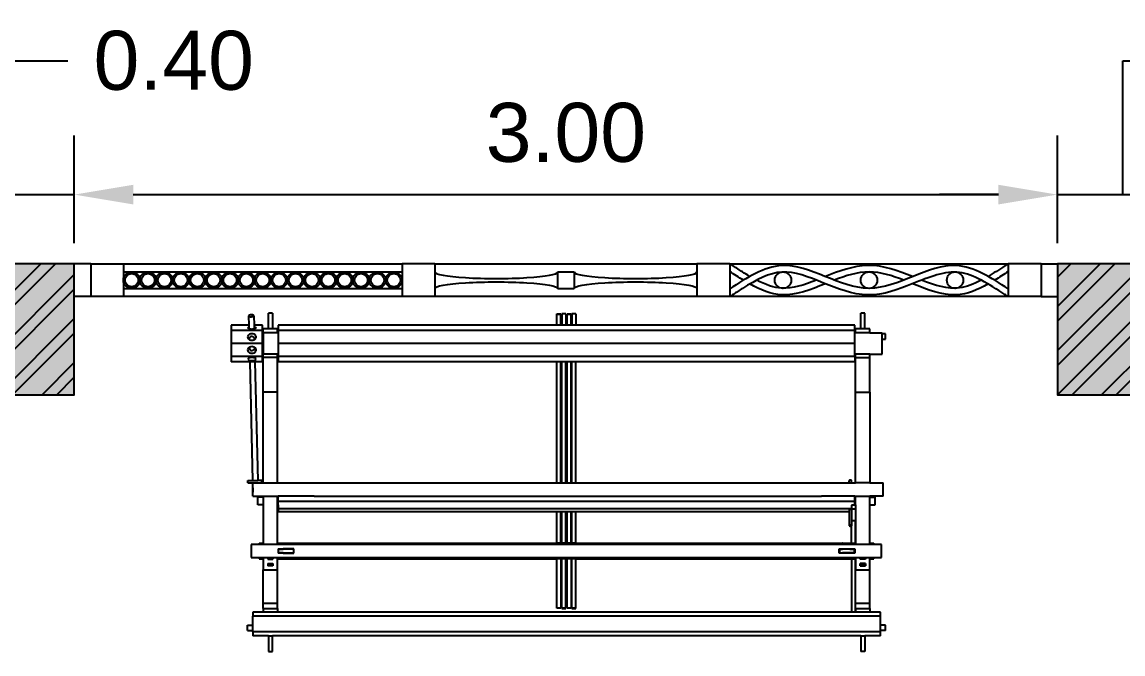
# Model space of a CAD drawing. Header units: millimetres. Extents: x 3409 to 3822, y 896 to 1108.
# Drawn here: x 3689.059 to 3692.419, y 1086.303 to 1088.232 of the extents above; entities that cross this region are included whole.
import ezdxf

# ---------------------------------------------------------------- set-up
doc = ezdxf.new("R2010")
doc.units = ezdxf.units.MM
for name, color, linetype in [('a-epipla', 8, 'Continuous'), ('DS_ST_quote 1_50', 7, 'Continuous'), ('ypostilwmata', 232, 'Continuous')]:
    doc.layers.add(name, color=color, linetype=linetype)
doc.styles.get("Standard").update_dxf_attribs({"font": 'arial.ttf'})
doc.dimstyles.get("Standard").update_dxf_attribs({"dimtxt": 0.18, "dimasz": 0.18, "dimexe": 0.18, "dimexo": 0.0625, "dimgap": 0.09, "dimtad": 0, "dimtih": 1, "dimtoh": 1, "dimdec": 4, "dimzin": 0, "dimdsep": 46, "dimtxsty": 'Standard', "dimcen": 0.09, "dimadec": 0, "dimazin": 0, "dimtfac": 1, "dimtdec": 4, "dimtofl": 0, "dimtmove": 0, "dimatfit": 3, "dimfxl": 1, "dimtolj": 1, "dimtzin": 0, "dimarcsym": 0})

# ---------------------------------------------------------------- blocks, each defined once
blk = doc.blocks.new('floor loom plan')
at = {"layer": 'a-epipla'}
for p, q in [((-28.62, 59.61), (-28.62, 61.95)), ((-28.62, 61.95), (-28.38, 61.95)), ((-28.38, 62.61), (-28.38, 61.95)), ((-27.38, 62.61), (-28.38, 62.61)), ((-27.38, 61.95), (-28.38, 61.95)), ((-27.38, 61.95), (-27.38, 62.61)), ((-24.5, 61.95), (-27.38, 61.95)), ((-24.5, 59.61), (-24.5, 61.95)), ((2.64, 62.11), (0.14, 62.11)), ((0.14, 59.61), (0.14, 62.11)), ((2.64, 62.11), (2.64, 59.61)), ((14.41, 61.83), (11.91, 61.83)), ((11.91, 61.83), (11.91, 60.33)), ((14.41, 60.33), (14.41, 61.83)), ((24.88, 61.61), (24.88, 59.61)), ((25.62, 61.61), (24.88, 61.61)), ((25.62, 61.61), (25.62, -58.45)), ((27.37, 61.61), (25.62, 61.61)), ((28.38, 62.61), (27.37, 62.61)), ((27.37, 62.61), (27.37, 61.61)), ((28.38, 61.61), (27.37, 61.61)), ((28.38, 62.61), (28.38, 61.61)), ((28.62, 61.61), (28.38, 61.61)), ((28.62, 61.61), (28.62, -58.45)), ((29.38, 61.61), (28.62, 61.61)), ((29.38, 61.61), (29.38, 58.61)), ((-29.38, 59.61), (-29.38, 58.61)), ((-28.62, 59.61), (-29.38, 59.61)), ((-28.62, 59.61), (-28.62, 56.86)), ((-24.5, 59.61), (-24.5, 56.86)), ((-23.88, 59.61), (-24.5, 59.61)), ((-17.25, 59.61), (-23.88, 59.61)), ((-23.88, 56.86), (-23.88, 59.61)), ((-17.25, 56.86), (-17.25, 59.61)), ((-17.25, 59.61), (0.14, 59.61)), ((0.14, 59.61), (0.14, 56.86)), ((2.85, 59.61), (2.64, 59.61)), ((2.64, 56.86), (2.64, 59.61)), ((2.85, 59.61), (2.85, 60.61)), ((4.35, 60.61), (2.85, 60.61)), ((4.35, 59.61), (2.85, 59.61)), ((4.35, 59.61), (4.35, 60.61)), ((11.66, 59.61), (4.35, 59.61)), ((11.91, 60.33), (11.66, 60.33)), ((11.66, 59.61), (11.66, 60.33)), ((11.66, 59.61), (11.91, 59.61)), ((11.91, 60.33), (11.91, 59.61)), ((11.91, 59.61), (11.91, 56.86)), ((14.66, 60.33), (14.41, 60.33)), ((14.41, 59.61), (14.41, 60.33)), ((14.41, 59.61), (14.66, 59.61)), ((14.41, 58.73), (14.41, 59.61)), ((14.66, 59.61), (14.66, 60.33)), ((16.75, 59.61), (14.66, 59.61)), ((16.75, 56.86), (16.75, 59.61)), ((23.12, 59.61), (16.75, 59.61)), ((23.12, 56.86), (23.12, 59.61)), ((24.17, 59.61), (23.12, 59.61)), ((24.17, 59.61), (24.88, 59.61)), ((24.17, 56.86), (24.17, 59.61)), ((24.88, 59.61), (24.88, 56.86)), ((-32.38, 58.61), (-32.38, 57.86)), ((-29.38, 58.61), (-32.38, 58.61)), ((-29.38, 57.86), (-32.38, 57.86)), ((-29.38, 58.61), (-29.38, 57.86)), ((-29.38, 57.86), (-29.38, 56.86)), ((14.41, 58.73), (14.47, 58.73)), ((14.41, 57.73), (14.41, 58.73)), ((14.47, 57.73), (14.41, 57.73)), ((14.41, 56.86), (14.41, 57.73)), ((14.47, 58.73), (14.47, 57.73)), ((14.47, 58.73), (14.69, 58.73)), ((14.69, 57.73), (14.47, 57.73)), ((14.69, 58.73), (14.69, 57.73)), ((15.56, 58.73), (15.56, 57.73)), ((15.56, 58.73), (15.78, 58.73)), ((15.78, 57.73), (15.56, 57.73)), ((15.78, 58.73), (16, 58.73)), ((15.78, 58.73), (15.78, 57.73)), ((16, 57.73), (15.78, 57.73)), ((16, 57.73), (16, 58.73)), ((29.38, 57.86), (29.38, 58.61)), ((29.38, 58.61), (32.37, 58.61)), ((29.38, 57.86), (32.37, 57.86)), ((29.38, 57.86), (29.38, -54.7)), ((32.37, 58.61), (32.37, 57.86)), ((-29.38, 56.7), (-30.06, 56.7)), ((-30.06, 56.7), (-30.06, 3.32)), ((-28.62, 56.86), (-29.38, 56.86)), ((-29.38, 56.7), (-29.38, 56.86)), ((-29.04, 56.7), (-29.38, 56.7)), ((-29.04, 56.7), (-29.04, -53.61)), ((-28.62, 56.7), (-29.04, 56.7)), ((-28.62, 56.7), (-28.62, 56.86)), ((-26.56, 56.7), (-28.62, 56.7)), ((-26.56, 56.7), (-26.56, -53.61)), ((-24.5, 56.7), (-26.56, 56.7)), ((-23.88, 56.86), (-24.5, 56.86)), ((-24.5, 56.7), (-24.5, 56.86)), ((-24.09, 56.7), (-24.5, 56.7)), ((-24.09, 56.7), (-23.06, 56.7)), ((-24.09, 56.7), (-24.09, -53.61)), ((-17.25, 56.86), (-23.88, 56.86)), ((-23.06, 56.7), (-23.06, 3.32)), ((0.14, 56.86), (-17.25, 56.86)), ((-0.41, 55.98), (-0.42, 55.93)), ((-0.42, 55.93), (-0.42, 55.87)), ((-0.42, 55.87), (-0.42, 55.81)), ((-0.42, 55.81), (-0.41, 55.75)), ((-0.4, 56.03), (-0.41, 55.98)), ((-0.41, 55.75), (-0.4, 55.7)), ((-0.38, 56.07), (-0.4, 56.03)), ((-0.4, 55.7), (-0.38, 55.67)), ((-0.36, 56.09), (-0.38, 56.07)), ((-0.38, 55.67), (-0.36, 55.64)), ((-0.34, 56.1), (-0.36, 56.09)), ((-0.36, 55.64), (-0.34, 55.64)), ((0.14, 56.1), (-0.34, 56.1)), ((0.14, 55.64), (-0.34, 55.64)), ((0.14, 56.1), (0.14, 56.86)), ((0.14, 55.64), (0.14, 56.1)), ((0.14, 50.36), (0.14, 55.64)), ((2.64, 56.86), (2.85, 56.86)), ((2.64, 56.76), (2.64, 56.86)), ((2.67, 56.76), (2.64, 56.76)), ((2.64, 56.7), (2.64, 56.76)), ((2.67, 56.7), (2.64, 56.7)), ((2.64, 56.7), (2.64, 50.36)), ((2.81, 56.76), (2.67, 56.76)), ((2.67, 56.7), (2.67, 56.76)), ((2.81, 56.7), (2.67, 56.7)), ((2.81, 56.7), (2.81, 56.76)), ((2.85, 56.76), (2.81, 56.76)), ((3.6, 56.7), (2.81, 56.7)), ((2.85, 56.76), (2.85, 56.86)), ((4.35, 56.86), (2.85, 56.86)), ((3.6, 56.76), (2.85, 56.76)), ((3.6, 56.7), (3.6, 56.76)), ((4.35, 56.76), (3.6, 56.76)), ((3.6, -53.61), (3.6, 56.7)), ((4.39, 56.7), (3.6, 56.7)), ((4.35, 56.86), (11.66, 56.86)), ((4.35, 56.76), (4.35, 56.86)), ((4.39, 56.76), (4.35, 56.76)), ((4.39, 56.82), (5.13, 56.82)), ((4.39, 56.82), (4.39, 56.76)), ((4.52, 56.76), (4.39, 56.76)), ((4.39, 56.7), (4.52, 56.7)), ((4.39, 56.7), (4.39, 56.07)), ((4.39, 56.07), (5.01, 56.07)), ((4.52, 56.7), (4.52, 56.76)), ((5.01, -53.61), (5.01, 56.07)), ((5.01, 56.07), (5.13, 56.07)), ((5.13, 56.82), (7.36, 56.82)), ((5.13, 56.82), (5.13, 56.07)), ((5.13, 56.07), (5.28, 56.07)), ((5.24, 55.98), (5.23, 55.93)), ((5.23, 55.93), (5.23, 55.87)), ((5.23, 55.87), (5.23, 55.81)), ((5.23, 55.81), (5.24, 55.75)), ((5.26, 56.03), (5.24, 55.98)), ((5.24, 55.75), (5.26, 55.7)), ((5.27, 56.07), (5.26, 56.03)), ((5.26, 55.7), (5.27, 55.67)), ((5.28, 56.07), (5.27, 56.07)), ((5.27, 55.67), (5.3, 55.64)), ((5.28, 56.07), (7.36, 56.07)), ((5.3, 55.64), (5.32, 55.64)), ((5.32, 55.64), (5.6, 55.64)), ((5.6, 55.64), (8.3, 55.64)), ((5.6, 3.32), (5.6, 55.64)), ((7.36, 56.82), (7.36, 56.07)), ((11.66, 56.82), (7.36, 56.82)), ((7.36, 56.07), (8.26, 56.07)), ((8.22, 55.98), (8.21, 55.93)), ((8.21, 55.93), (8.21, 55.87)), ((8.21, 55.87), (8.21, 55.81)), ((8.21, 55.81), (8.22, 55.75)), ((8.24, 56.03), (8.22, 55.98)), ((8.22, 55.75), (8.24, 55.7)), ((8.26, 56.07), (8.24, 56.03)), ((8.24, 55.7), (8.26, 55.67)), ((8.26, 56.07), (8.26, 56.07)), ((8.26, 56.07), (8.34, 56.07)), ((8.26, 55.67), (8.28, 55.64)), ((8.28, 55.64), (8.3, 55.64)), ((8.3, 55.64), (8.32, 55.64)), ((8.32, 55.64), (8.34, 55.67)), ((8.34, 56.07), (8.34, 56.07)), ((8.36, 56.03), (8.34, 56.07)), ((11.66, 56.07), (8.34, 56.07)), ((8.34, 55.67), (8.36, 55.7)), ((8.38, 55.98), (8.36, 56.03)), ((8.36, 55.7), (8.38, 55.75)), ((8.39, 55.93), (8.38, 55.98)), ((8.38, 55.75), (8.39, 55.81)), ((8.39, 55.87), (8.39, 55.93)), ((8.39, 55.81), (8.39, 55.87)), ((11.66, 56.82), (11.66, 56.86)), ((11.66, 56.86), (11.91, 56.86)), ((11.66, 56.07), (11.66, 56.82)), ((11.66, 54.33), (11.66, 56.07)), ((11.91, 56.86), (11.91, 54.33)), ((12.72, 55.77), (12.72, 56.71)), ((12.72, 56.71), (12.78, 56.71)), ((12.72, 55.77), (12.78, 55.77)), ((12.72, 54.33), (12.72, 55.77)), ((12.78, 56.71), (12.78, 56.65)), ((12.78, 56.71), (13.53, 56.71)), ((13.53, 56.65), (12.78, 56.65)), ((12.78, 55.77), (12.78, 56.65)), ((12.78, 55.77), (12.78, 54.33)), ((13.53, 56.71), (13.53, 56.65)), ((13.53, 56.71), (13.59, 56.71)), ((13.53, 56.65), (13.53, 55.77)), ((13.53, 55.77), (13.59, 55.77)), ((13.53, 55.77), (13.53, 54.33)), ((13.59, 56.71), (13.59, 55.77)), ((13.59, 55.77), (13.59, 54.33)), ((14.41, 56.86), (14.66, 56.86)), ((14.41, 54.33), (14.41, 56.86)), ((14.66, 56.86), (16.75, 56.86)), ((14.66, 56.82), (14.66, 56.86)), ((24.88, 56.82), (14.66, 56.82)), ((14.66, 56.07), (14.66, 56.82)), ((14.66, 56.07), (24.88, 56.07)), ((14.66, 54.33), (14.66, 56.07)), ((23.12, 56.86), (16.75, 56.86)), ((24.17, 56.86), (23.12, 56.86)), ((24.17, 56.86), (24.88, 56.86)), ((24.88, 56.86), (24.88, 56.82)), ((24.88, 56.82), (24.88, 56.07)), ((24.88, 56.07), (24.88, -53.7)), ((11.91, 54.33), (11.66, 54.33)), ((11.66, 54.33), (11.66, 54.27)), ((11.66, 54.27), (11.67, 54.29)), ((11.66, 3.32), (11.66, 54.27)), ((11.67, 54.29), (11.72, 54.3)), ((11.72, 54.3), (11.8, 54.32)), ((11.8, 54.32), (11.9, 54.32)), ((11.9, 54.32), (11.91, 54.32)), ((11.91, 54.33), (11.91, 54.32)), ((11.91, 54.32), (11.91, -51.22)), ((12.78, 54.33), (12.72, 54.33)), ((12.72, 53.71), (12.72, 54.33)), ((13.59, 53.71), (12.72, 53.71)), ((12.78, 53.77), (12.78, 54.33)), ((12.78, 53.77), (13.53, 53.77)), ((13.59, 54.33), (13.53, 54.33)), ((13.53, 53.77), (13.53, 54.33)), ((13.59, 54.33), (13.59, 53.71)), ((14.66, 54.33), (14.41, 54.33)), ((14.41, 54.32), (14.41, 54.33)), ((14.41, 54.32), (14.51, 54.32)), ((14.41, 54.32), (14.41, 54.32)), ((14.41, -51.22), (14.41, 54.32)), ((14.51, 54.32), (14.59, 54.3)), ((14.59, 54.3), (14.64, 54.29)), ((14.64, 54.29), (14.66, 54.27)), ((14.66, 54.27), (14.66, 54.33)), ((14.66, 3.32), (14.66, 54.27)), ((0.14, 50.36), (0.14, 50.36)), ((0.14, 3.32), (0.14, 50.36)), ((0.14, -46.7), (0.14, 50.36)), ((2.64, 50.36), (2.64, 50.36)), ((2.64, -46.7), (2.64, 50.36)), ((2.64, -46.7), (2.64, 50.36)), ((-32.21, 1.7), (-32.21, 2.45)), ((-32.21, 2.45), (-32.12, 2.45)), ((-32.2, 3.32), (-32.2, 2.57)), ((-32.2, 3.32), (-30.06, 3.32)), ((-32.2, 2.57), (-30.06, 2.57)), ((-30.06, 2.45), (-32.12, 2.45)), ((-32.12, 2.45), (-32.12, 1.7)), ((-30.06, 3.32), (-30.06, 2.57)), ((-30.06, 2.57), (-30.06, 2.45)), ((-30.06, 2.45), (-30.06, 1.7)), ((0.14, 3.32), (-23.06, 3.32)), ((-23.06, 3.32), (-23.06, 2.57)), ((0.14, 2.57), (-23.06, 2.57)), ((-23.06, 2.57), (-23.06, 2.45)), ((0.14, 2.45), (-23.06, 2.45)), ((-23.06, 2.45), (-23.06, 1.7)), ((0.14, 2.57), (0.14, 3.32)), ((0.14, 2.45), (0.14, 2.57)), ((0.14, 1.7), (0.14, 2.45)), ((11.66, 3.32), (5.6, 3.32)), ((5.6, 2.57), (5.6, 3.32)), ((11.66, 2.57), (5.6, 2.57)), ((5.6, 2.45), (5.6, 2.57)), ((11.66, 2.45), (5.6, 2.45)), ((5.6, 1.7), (5.6, 2.45)), ((11.66, 3.32), (11.66, 2.57)), ((11.66, 2.57), (11.66, 2.45)), ((11.66, 2.45), (11.66, 1.7)), ((24.11, 3.32), (14.66, 3.32)), ((14.66, 3.32), (14.66, 2.57)), ((24.11, 2.57), (14.66, 2.57)), ((14.66, 2.57), (14.66, 2.45)), ((14.66, 2.45), (14.66, 1.7)), ((14.66, 2.45), (24.1, 2.45)), ((24.1, 2.45), (24.1, 1.7)), ((24.11, 3.32), (24.11, 2.57)), ((24.15, 3.32), (24.11, 3.32)), ((24.11, 2.57), (24.15, 2.57)), ((24.15, 2.57), (24.15, 3.32)), ((-32.12, 1.7), (-32.21, 1.7)), ((-32.21, -0.3), (-32.21, 0.45)), ((-32.21, 0.45), (-32.12, 0.45)), ((-32.2, 1.45), (-32.2, 0.7)), ((-32.2, 1.45), (-30.06, 1.45)), ((-32.2, 0.7), (-30.06, 0.7)), ((-30.06, 1.7), (-32.12, 1.7)), ((-30.06, 0.45), (-32.12, 0.45)), ((-32.12, 0.45), (-32.12, -0.3)), ((-30.06, 1.7), (-30.06, 1.45)), ((-30.06, 1.45), (-30.06, 0.7)), ((-30.06, 0.7), (-30.06, 0.45)), ((-30.06, 0.45), (-30.06, -0.3)), ((0.14, 1.7), (-23.06, 1.7)), ((-23.06, 1.7), (-23.06, 1.45)), ((0.14, 1.45), (-23.06, 1.45)), ((-23.06, 1.45), (-23.06, 0.7)), ((0.14, 0.7), (-23.06, 0.7)), ((-23.06, 0.7), (-23.06, 0.45)), ((0.14, 0.45), (-23.06, 0.45)), ((-23.06, 0.45), (-23.06, -0.3)), ((0.14, 1.45), (0.14, 1.7)), ((0.14, 0.7), (0.14, 1.45)), ((0.14, 0.45), (0.14, 0.7)), ((0.14, -0.3), (0.14, 0.45)), ((11.66, 1.7), (5.6, 1.7)), ((5.6, 1.45), (5.6, 1.7)), ((11.66, 1.45), (5.6, 1.45)), ((5.6, 0.7), (5.6, 1.45)), ((11.66, 0.7), (5.6, 0.7)), ((5.6, 0.45), (5.6, 0.7)), ((11.66, 0.45), (5.6, 0.45)), ((5.6, -0.3), (5.6, 0.45)), ((11.66, 1.45), (11.66, 1.7)), ((11.66, 1.45), (11.66, 0.7)), ((11.66, 0.7), (11.66, 0.45)), ((11.66, 0.45), (11.66, -0.3)), ((24.1, 1.7), (14.66, 1.7)), ((14.66, 1.45), (14.66, 1.7)), ((24.11, 1.45), (14.66, 1.45)), ((14.66, 1.45), (14.66, 0.7)), ((24.11, 0.7), (14.66, 0.7)), ((14.66, 0.7), (14.66, 0.45)), ((14.66, 0.45), (14.66, -0.3)), ((14.66, 0.45), (24.1, 0.45)), ((24.1, 0.45), (24.1, -0.3)), ((24.11, 1.45), (24.11, 0.7)), ((24.15, 1.45), (24.11, 1.45)), ((24.11, 0.7), (24.15, 0.7)), ((24.15, 0.7), (24.15, 1.45)), ((-32.12, -0.3), (-32.21, -0.3)), ((-30.06, -0.3), (-32.12, -0.3)), ((-30.06, -0.3), (-30.06, -53.61)), ((0.14, -0.3), (-23.06, -0.3)), ((-23.06, -0.3), (-23.06, -53.61)), ((0.14, -46.7), (0.14, -0.3)), ((11.66, -0.3), (5.6, -0.3)), ((5.6, -53.61), (5.6, -0.3)), ((11.66, -51.17), (11.66, -0.3)), ((24.1, -0.3), (14.66, -0.3)), ((14.66, -51.17), (14.66, -0.3)), ((0.14, -46.7), (0.14, -46.7)), ((0.14, -53.7), (0.14, -46.7)), ((2.64, -46.7), (2.64, -46.7)), ((2.64, -46.7), (2.64, -53.61)), ((11.66, -51.23), (11.66, -51.17)), ((11.66, -51.17), (11.67, -51.18)), ((11.66, -53.7), (11.66, -51.23)), ((11.91, -51.23), (11.66, -51.23)), ((11.67, -51.18), (11.72, -51.2)), ((11.72, -51.2), (11.8, -51.21)), ((11.8, -51.21), (11.9, -51.22)), ((11.9, -51.22), (11.91, -51.22)), ((11.91, -51.22), (11.91, -51.23)), ((11.91, -51.23), (11.91, -53.7)), ((13.59, -50.6), (12.72, -50.6)), ((12.72, -50.6), (12.72, -51.23)), ((12.78, -51.23), (12.72, -51.23)), ((12.72, -51.23), (12.72, -52.66)), ((12.78, -50.66), (13.53, -50.66)), ((12.78, -50.66), (12.78, -51.23)), ((12.78, -51.23), (12.78, -52.66)), ((13.53, -51.23), (13.53, -50.66)), ((13.59, -51.23), (13.53, -51.23)), ((13.53, -52.66), (13.53, -51.23)), ((13.59, -51.23), (13.59, -50.6)), ((13.59, -52.66), (13.59, -51.23)), ((14.41, -51.22), (14.51, -51.21)), ((14.41, -51.22), (14.41, -51.22)), ((14.41, -51.23), (14.41, -51.22)), ((14.66, -51.23), (14.41, -51.23)), ((14.41, -53.7), (14.41, -51.23)), ((14.51, -51.21), (14.59, -51.2)), ((14.59, -51.2), (14.64, -51.18)), ((14.64, -51.18), (14.66, -51.17)), ((14.66, -51.17), (14.66, -51.23)), ((14.66, -53.7), (14.66, -51.23)), ((-32.38, -54.7), (-32.38, -55.45)), ((-32.38, -54.7), (-29.38, -54.7)), ((-30.06, -53.61), (-29.38, -53.61)), ((-29.38, -53.7), (-29.38, -53.61)), ((-29.38, -53.61), (-29.04, -53.61)), ((-29.38, -53.7), (-29.38, -54.7)), ((-28.62, -53.7), (-29.38, -53.7)), ((-29.38, -54.7), (-29.38, -55.45)), ((-29.04, -53.61), (-28.62, -53.61)), ((-28.62, -53.61), (-26.56, -53.61)), ((-28.62, -53.7), (-28.62, -53.61)), ((-28.62, -53.7), (-28.62, -56.45)), ((-26.56, -53.61), (-24.5, -53.61)), ((-24.5, -53.7), (-24.5, -53.61)), ((-24.5, -53.61), (-24.09, -53.61)), ((-24.5, -53.7), (-24.5, -56.45)), ((-23.88, -53.7), (-24.5, -53.7)), ((-24.09, -53.61), (-23.06, -53.61)), ((-23.88, -53.7), (-23.88, -56.45)), ((-17.25, -53.7), (-23.88, -53.7)), ((-17.25, -53.7), (-17.25, -56.45)), ((0.14, -53.7), (-17.25, -53.7)), ((0.14, -56.45), (0.14, -53.7)), ((2.64, -53.61), (2.85, -53.61)), ((2.64, -53.7), (2.64, -53.61)), ((2.64, -56.45), (2.64, -53.7)), ((2.85, -53.7), (2.64, -53.7)), ((2.85, -53.61), (2.85, -53.7)), ((3.6, -53.61), (2.85, -53.61)), ((4.35, -53.7), (2.85, -53.7)), ((4.35, -53.61), (3.6, -53.61)), ((4.35, -53.61), (4.35, -53.7)), ((4.35, -53.61), (5.01, -53.61)), ((11.66, -53.7), (4.35, -53.7)), ((5.01, -53.61), (5.6, -53.61)), ((11.91, -53.7), (11.66, -53.7)), ((11.91, -53.7), (11.91, -56.45)), ((12.72, -53.6), (12.72, -52.66)), ((12.72, -52.66), (12.78, -52.66)), ((12.72, -53.6), (12.78, -53.6)), ((12.78, -53.54), (12.78, -52.66)), ((12.78, -53.6), (12.78, -53.54)), ((13.53, -53.54), (12.78, -53.54)), ((12.78, -53.6), (13.53, -53.6)), ((13.53, -52.66), (13.59, -52.66)), ((13.53, -52.66), (13.53, -53.54)), ((13.53, -53.6), (13.53, -53.54)), ((13.53, -53.6), (13.59, -53.6)), ((13.59, -52.66), (13.59, -53.6)), ((14.66, -53.7), (14.41, -53.7)), ((14.41, -54.58), (14.41, -53.7)), ((14.41, -54.58), (14.47, -54.58)), ((14.41, -55.58), (14.41, -54.58)), ((14.47, -55.58), (14.47, -54.58)), ((14.47, -54.58), (14.69, -54.58)), ((16.75, -53.7), (14.66, -53.7)), ((14.69, -55.58), (14.69, -54.58)), ((15.56, -55.58), (15.56, -54.58)), ((15.56, -54.58), (15.78, -54.58)), ((15.78, -55.58), (15.78, -54.58)), ((15.78, -54.58), (16, -54.58)), ((16, -54.58), (16, -55.58)), ((16.75, -56.45), (16.75, -53.7)), ((23.12, -53.7), (16.75, -53.7)), ((23.12, -56.45), (23.12, -53.7)), ((24.17, -53.7), (23.12, -53.7)), ((24.17, -53.7), (24.88, -53.7)), ((24.17, -56.45), (24.17, -53.7)), ((24.88, -53.7), (24.88, -56.45)), ((29.38, -55.45), (29.38, -54.7)), ((32.37, -54.7), (29.38, -54.7)), ((32.37, -55.45), (32.37, -54.7)), ((-29.38, -55.45), (-32.38, -55.45)), ((-29.04, -56.61), (-30.06, -56.61)), ((-30.06, -56.61), (-30.06, -58.2)), ((-29.38, -55.45), (-29.38, -56.45)), ((-28.62, -56.45), (-29.38, -56.45)), ((-29.04, -56.61), (-29.04, -62.61)), ((-28.38, -56.61), (-29.04, -56.61)), ((-28.62, -56.48), (-28.62, -56.45)), ((-28.62, -56.48), (-28.38, -56.48)), ((-28.38, -56.48), (-28.38, -56.61)), ((-28.38, -56.48), (-27.38, -56.48)), ((-27.38, -56.61), (-28.38, -56.61)), ((-27.38, -56.48), (-27.38, -56.61)), ((-27.38, -56.48), (-24.5, -56.48)), ((-26.56, -56.61), (-27.38, -56.61)), ((-26.56, -56.61), (-26.56, -62.61)), ((-24.09, -56.61), (-26.56, -56.61)), ((-24.5, -56.48), (-24.5, -56.45)), ((-23.88, -56.45), (-24.5, -56.45)), ((-23.06, -56.61), (-24.09, -56.61)), ((-24.09, -56.61), (-24.09, -62.61)), ((-17.25, -56.45), (-23.88, -56.45)), ((-23.06, -56.61), (-23.06, -58.04)), ((0.14, -56.45), (-17.25, -56.45)), ((0.14, -56.7), (-0.36, -56.7)), ((-0.36, -56.7), (-0.36, -57.5)), ((0.14, -56.7), (0.14, -56.45)), ((0.14, -58.45), (0.14, -56.7)), ((2.64, -56.45), (2.85, -56.45)), ((2.64, -58.45), (2.64, -56.45)), ((2.85, -56.45), (2.85, -57.45)), ((2.85, -56.45), (4.35, -56.45)), ((4.35, -56.45), (11.66, -56.45)), ((4.35, -56.45), (4.35, -57.45)), ((11.66, -57.23), (11.66, -56.45)), ((11.66, -56.45), (11.91, -56.45)), ((11.91, -56.45), (11.91, -57.23)), ((14.47, -55.58), (14.41, -55.58)), ((14.41, -56.45), (14.41, -55.58)), ((14.41, -56.45), (14.66, -56.45)), ((14.41, -57.23), (14.41, -56.45)), ((14.47, -55.58), (14.69, -55.58)), ((14.66, -57.23), (14.66, -56.45)), ((14.66, -56.45), (16.75, -56.45)), ((15.56, -55.58), (15.78, -55.58)), ((15.78, -55.58), (16, -55.58)), ((23.12, -56.45), (16.75, -56.45)), ((24.17, -56.45), (23.12, -56.45)), ((24.17, -56.45), (24.88, -56.45)), ((24.88, -56.45), (24.88, -58.45)), ((29.38, -55.45), (29.38, -58.45)), ((29.38, -55.45), (32.37, -55.45)), ((-32.01, -58.49), (-32.02, -58.61)), ((-32.02, -58.61), (-32.02, -58.74)), ((-32.02, -58.74), (-32.02, -58.87)), ((-32.02, -58.87), (-32, -58.99)), ((-31.98, -58.39), (-32.01, -58.49)), ((-31.95, -58.31), (-31.98, -58.39)), ((-31.91, -58.26), (-31.95, -58.31)), ((-31.86, -58.24), (-31.91, -58.26)), ((-31.86, -58.24), (-30.06, -58.2)), ((-31.82, -58.26), (-31.86, -58.24)), ((-31.78, -58.31), (-31.82, -58.26)), ((-31.74, -58.39), (-31.78, -58.31)), ((-31.71, -58.49), (-31.74, -58.39)), ((-31.69, -58.61), (-31.71, -58.49)), ((-31.7, -58.99), (-31.68, -58.87)), ((-31.68, -58.74), (-31.69, -58.61)), ((-31.68, -58.87), (-31.68, -58.74)), ((-30.06, -58.2), (-29.79, -58.2)), ((-29.79, -58.2), (-29.75, -58.08)), ((-29.79, -58.2), (-29.32, -58.18)), ((-29.75, -58.08), (-29.69, -57.96)), ((-29.69, -57.96), (-29.62, -57.88)), ((-29.62, -57.88), (-29.55, -57.86)), ((-29.55, -57.86), (-29.48, -57.88)), ((-29.48, -57.88), (-29.41, -57.96)), ((-29.41, -57.96), (-29.35, -58.08)), ((-29.35, -58.08), (-29.32, -58.18)), ((-29.32, -58.18), (-29.3, -58.23)), ((-29.3, -58.23), (-29.27, -58.41)), ((-29.27, -58.8), (-29.3, -58.98)), ((-29.27, -58.41), (-29.26, -58.61)), ((-29.26, -58.61), (-29.27, -58.8)), ((-28.49, -58.61), (-28.47, -58.41)), ((-28.47, -58.8), (-28.49, -58.61)), ((-28.47, -58.41), (-28.4, -58.23)), ((-28.4, -58.98), (-28.47, -58.8)), ((-28.4, -58.23), (-28.29, -58.08)), ((-28.29, -58.08), (-28.15, -57.96)), ((-28.15, -57.96), (-27.98, -57.88)), ((-27.98, -57.88), (-27.8, -57.86)), ((-27.95, -58.61), (-27.9, -58.41)), ((-27.95, -58.61), (-27.9, -58.8)), ((-27.76, -58.23), (-27.9, -58.41)), ((-27.9, -58.8), (-27.76, -58.98)), ((-27.8, -57.86), (-27.62, -57.88)), ((-27.64, -58.15), (-27.76, -58.23)), ((-27.54, -58.08), (-27.64, -58.15)), ((-27.64, -58.15), (-27.38, -58.14)), ((-27.62, -57.88), (-27.45, -57.96)), ((-27.39, -58.01), (-27.54, -58.08)), ((-27.45, -57.96), (-27.39, -58.01)), ((-27.39, -58.01), (-27.38, -58.02)), ((-27.38, -58.02), (-27.38, -58.14)), ((-27.38, -58.02), (-27.31, -58.08)), ((-27.38, -58.14), (-27.27, -58.14)), ((-27.31, -58.08), (-27.27, -58.14)), ((-27.27, -58.14), (-27.2, -58.23)), ((-27.2, -58.23), (-27.13, -58.41)), ((-27.13, -58.8), (-27.2, -58.98)), ((-27.13, -58.41), (-27.11, -58.61)), ((-27.11, -58.61), (-27.13, -58.8)), ((-26.02, -58.61), (-25.99, -58.41)), ((-25.99, -58.8), (-26.02, -58.61)), ((-25.99, -58.41), (-25.93, -58.23)), ((-25.93, -58.98), (-25.99, -58.8)), ((-25.93, -58.23), (-25.83, -58.1)), ((-25.83, -58.1), (-25.82, -58.08)), ((-25.83, -58.1), (-25.56, -58.1)), ((-25.82, -58.08), (-25.74, -58.01)), ((-25.74, -58.01), (-25.67, -57.96)), ((-25.58, -58.08), (-25.74, -58.01)), ((-25.67, -57.96), (-25.5, -57.88)), ((-25.56, -58.1), (-25.58, -58.08)), ((-25.36, -58.23), (-25.56, -58.1)), ((-25.5, -57.88), (-25.33, -57.86)), ((-25.22, -58.41), (-25.36, -58.23)), ((-25.36, -58.98), (-25.22, -58.8)), ((-25.33, -57.86), (-25.15, -57.88)), ((-25.22, -58.41), (-25.18, -58.61)), ((-25.22, -58.8), (-25.18, -58.61)), ((-25.15, -57.88), (-24.98, -57.96)), ((-24.98, -57.96), (-24.84, -58.08)), ((-24.84, -58.08), (-24.72, -58.23)), ((-24.72, -58.23), (-24.66, -58.41)), ((-24.66, -58.8), (-24.72, -58.98)), ((-24.66, -58.41), (-24.63, -58.61)), ((-24.63, -58.61), (-24.66, -58.8)), ((-23.85, -58.41), (-23.86, -58.61)), ((-23.86, -58.61), (-23.85, -58.8)), ((-23.82, -58.23), (-23.85, -58.41)), ((-23.85, -58.8), (-23.82, -58.98)), ((-23.78, -58.08), (-23.82, -58.23)), ((-23.72, -57.96), (-23.78, -58.08)), ((-23.65, -57.88), (-23.72, -57.96)), ((-23.58, -57.86), (-23.65, -57.88)), ((-23.5, -57.88), (-23.58, -57.86)), ((-23.43, -57.96), (-23.5, -57.88)), ((-23.37, -58.08), (-23.43, -57.96)), ((-23.33, -58.23), (-23.37, -58.08)), ((-23.3, -58.41), (-23.33, -58.23)), ((-23.33, -58.98), (-23.3, -58.8)), ((-23.29, -58.61), (-23.3, -58.41)), ((-23.3, -58.8), (-23.29, -58.61)), ((-23.06, -58.04), (-0.36, -57.5)), ((-23.06, -58.04), (-23.06, -59.04)), ((-23.06, -59.04), (-0.36, -58.5)), ((-0.36, -58.5), (-0.36, -57.5)), ((-0.36, -59.38), (-0.36, -58.5)), ((0.14, -58.49), (1.88, -58.45)), ((1.88, -58.45), (0.14, -58.45)), ((0.14, -58.49), (0.14, -58.45)), ((0.14, -59.38), (0.14, -58.49)), ((2.64, -58.45), (1.88, -58.45)), ((4.35, -57.45), (2.85, -57.45)), ((11.66, -57.23), (11.91, -57.23)), ((11.91, -57.23), (11.91, -58.73)), ((11.91, -58.73), (14.41, -58.73)), ((14.41, -57.23), (14.66, -57.23)), ((14.41, -58.73), (14.41, -57.23)), ((24.88, -58.45), (25.62, -58.45)), ((27.37, -58.45), (25.62, -58.45)), ((27.37, -59.45), (27.37, -58.45)), ((28.38, -58.45), (27.37, -58.45)), ((28.38, -59.45), (28.38, -58.45)), ((28.62, -58.45), (28.38, -58.45)), ((28.62, -58.45), (29.38, -58.45)), ((-32, -58.99), (-31.97, -59.1)), ((-31.97, -59.1), (-31.93, -59.18)), ((-31.93, -59.18), (-31.89, -59.23)), ((-31.89, -59.23), (-31.84, -59.24)), ((-31.84, -59.24), (-30.06, -59.2)), ((-31.84, -59.24), (-31.8, -59.23)), ((-31.8, -59.23), (-31.76, -59.18)), ((-31.76, -59.18), (-31.72, -59.1)), ((-31.72, -59.1), (-31.7, -58.99)), ((-30.06, -59.2), (-29.73, -59.19)), ((-30.06, -59.2), (-30.06, -62.61)), ((-29.69, -59.26), (-29.73, -59.19)), ((-29.73, -59.19), (-29.37, -59.19)), ((-29.62, -59.33), (-29.69, -59.26)), ((-29.55, -59.36), (-29.62, -59.33)), ((-29.48, -59.33), (-29.55, -59.36)), ((-29.41, -59.26), (-29.48, -59.33)), ((-29.37, -59.19), (-29.41, -59.26)), ((-29.35, -59.14), (-29.37, -59.19)), ((-29.3, -58.98), (-29.35, -59.14)), ((-28.29, -59.14), (-28.4, -58.98)), ((-28.15, -59.26), (-28.29, -59.14)), ((-27.98, -59.33), (-28.15, -59.26)), ((-27.8, -59.36), (-27.98, -59.33)), ((-27.62, -59.33), (-27.8, -59.36)), ((-27.76, -58.98), (-27.54, -59.14)), ((-27.45, -59.26), (-27.62, -59.33)), ((-27.53, -59.14), (-27.54, -59.14)), ((-27.39, -59.2), (-27.53, -59.14)), ((-27.53, -59.14), (-27.38, -59.14)), ((-27.39, -59.2), (-27.45, -59.26)), ((-27.38, -59.19), (-27.39, -59.2)), ((-27.38, -59.14), (-27.38, -59.19)), ((-27.31, -59.14), (-27.38, -59.19)), ((-27.38, -59.14), (-27.31, -59.14)), ((-27.2, -58.98), (-27.31, -59.14)), ((-27.31, -59.14), (-27.31, -59.14)), ((-25.84, -59.1), (-25.93, -58.98)), ((-25.82, -59.14), (-25.84, -59.1)), ((-25.84, -59.1), (-25.52, -59.1)), ((-25.74, -59.2), (-25.82, -59.14)), ((-25.74, -59.2), (-25.58, -59.14)), ((-25.67, -59.26), (-25.74, -59.2)), ((-25.5, -59.33), (-25.67, -59.26)), ((-25.52, -59.1), (-25.58, -59.14)), ((-25.52, -59.1), (-25.36, -58.98)), ((-25.33, -59.36), (-25.5, -59.33)), ((-25.15, -59.33), (-25.33, -59.36)), ((-24.98, -59.26), (-25.15, -59.33)), ((-24.84, -59.14), (-24.98, -59.26)), ((-24.72, -58.98), (-24.84, -59.14)), ((-23.82, -58.98), (-23.78, -59.14)), ((-23.78, -59.14), (-23.72, -59.26)), ((-23.72, -59.26), (-23.65, -59.33)), ((-23.65, -59.33), (-23.58, -59.36)), ((-23.58, -59.36), (-23.5, -59.33)), ((-23.5, -59.33), (-23.43, -59.26)), ((-23.43, -59.26), (-23.37, -59.14)), ((-23.37, -59.14), (-23.33, -58.98)), ((-23.06, -59.04), (-23.06, -62.61)), ((0.14, -59.38), (-0.36, -59.38)), ((28.38, -59.45), (27.37, -59.45)), ((-30.06, -62.61), (-29.04, -62.61)), ((-29.04, -62.61), (-26.56, -62.61)), ((-26.56, -62.61), (-24.09, -62.61)), ((-24.09, -62.61), (-23.06, -62.61))]:
    blk.add_line(p, q, dxfattribs=at)
at = {"layer": 'a-epipla', "color": 250, "true_color": 0x3f3f3f}
for p, q in [((-29.38, 56.86), (-29.38, 56.7)), ((-29.38, -53.61), (-29.38, -53.7))]:
    blk.add_line(p, q, dxfattribs=at)
blk = doc.blocks.new('*D174')
at = {"layer": 'Defpoints', "color": 0, "transparency": 16777216}
for p in [(3689.2188, 1087.7053), (3688.8188, 1087.4941), (3689.2188, 1087.4941)]:
    blk.add_point(p, dxfattribs=at)
at = {"layer": 'DS_ST_quote 1_50', "color": 0, "lineweight": -2, "transparency": 16777216}
for p, q in [((3689.0188, 1087.7053), (3689.0188, 1088.1141)), ((3689.0188, 1088.1141), (3689.1988, 1088.1141)), ((3688.8188, 1087.5566), (3688.8188, 1087.8853)), ((3689.2188, 1087.5566), (3689.2188, 1087.8853)), ((3688.6388, 1087.7053), (3688.4588, 1087.7053)), ((3688.8188, 1087.7053), (3689.2188, 1087.7053)), ((3689.3988, 1087.7053), (3689.5788, 1087.7053))]:
    blk.add_line(p, q, dxfattribs=at)
at = {"layer": 'DS_ST_quote 1_50', "color": 0, "transparency": 16777216}
for points in [[(3688.6388, 1087.7353), (3688.6388, 1087.6753), (3688.8188, 1087.7053)], [(3689.3988, 1087.7353), (3689.3988, 1087.6753), (3689.2188, 1087.7053)]]:
    blk.add_solid(points, dxfattribs=at)
at = {"layer": 'DS_ST_quote 1_50', "color": 0, "transparency": 16777216, "insert": (3689.5222, 1088.1141), "char_height": 0.18, "attachment_point": 5}
blk.add_mtext('\\A1;0.40', dxfattribs=at)
blk = doc.blocks.new('*D175')
at = {"layer": 'Defpoints', "color": 0, "transparency": 16777216}
for p in [(3692.2188, 1087.7053), (3689.2188, 1087.4941), (3692.2188, 1087.4941)]:
    blk.add_point(p, dxfattribs=at)
at = {"layer": 'DS_ST_quote 1_50', "color": 0, "lineweight": -2, "transparency": 16777216}
for p, q in [((3689.2188, 1087.5566), (3689.2188, 1087.8853)), ((3692.2188, 1087.5566), (3692.2188, 1087.8853)), ((3689.3988, 1087.7053), (3692.0388, 1087.7053))]:
    blk.add_line(p, q, dxfattribs=at)
at = {"layer": 'DS_ST_quote 1_50', "color": 0, "transparency": 16777216}
for points in [[(3689.3988, 1087.7353), (3689.3988, 1087.6753), (3689.2188, 1087.7053)], [(3692.0388, 1087.7353), (3692.0388, 1087.6753), (3692.2188, 1087.7053)]]:
    blk.add_solid(points, dxfattribs=at)
at = {"layer": 'DS_ST_quote 1_50', "color": 0, "transparency": 16777216, "insert": (3690.7188, 1087.8941), "char_height": 0.18, "attachment_point": 5}
blk.add_mtext('\\A1;3.00', dxfattribs=at)
blk = doc.blocks.new('*D176')
at = {"layer": 'Defpoints', "color": 0, "transparency": 16777216}
for p in [(3692.6188, 1087.7053), (3692.2188, 1087.4941), (3692.6188, 1087.4941)]:
    blk.add_point(p, dxfattribs=at)
at = {"layer": 'DS_ST_quote 1_50', "color": 0, "lineweight": -2, "transparency": 16777216}
for p, q in [((3692.4188, 1087.7053), (3692.4188, 1088.1141)), ((3692.4188, 1088.1141), (3692.5988, 1088.1141)), ((3692.2188, 1087.5566), (3692.2188, 1087.8853)), ((3692.6188, 1087.5566), (3692.6188, 1087.8853)), ((3692.0388, 1087.7053), (3691.8588, 1087.7053)), ((3692.2188, 1087.7053), (3692.6188, 1087.7053)), ((3692.7988, 1087.7053), (3692.9788, 1087.7053))]:
    blk.add_line(p, q, dxfattribs=at)
at = {"layer": 'DS_ST_quote 1_50', "color": 0, "transparency": 16777216}
for points in [[(3692.0388, 1087.7353), (3692.0388, 1087.6753), (3692.2188, 1087.7053)], [(3692.7988, 1087.7353), (3692.7988, 1087.6753), (3692.6188, 1087.7053)]]:
    blk.add_solid(points, dxfattribs=at)
at = {"layer": 'DS_ST_quote 1_50', "color": 0, "transparency": 16777216, "insert": (3692.9222, 1088.1141), "char_height": 0.18, "attachment_point": 5}
blk.add_mtext('\\A1;0.40', dxfattribs=at)

msp = doc.modelspace()

# ---------------------------------------------------------------- hatches: boundary and pattern name
at = {"layer": 'a-epipla'}
h = msp.add_hatch(dxfattribs=at)
h.set_pattern_fill('ANSI32', color=256, scale=0.01)
h.set_pattern_definition([(45, (264.24471, 2.56293), (-0.067351921, 0.067351921), []), (45, (264.28961, 2.56293), (-0.067351921, 0.067351921), [])])
h.paths.add_polyline_path([(3682.4188, 1087.4941), (3682.0188, 1087.4941), (3682.0188, 1087.0941), (3682.4188, 1087.0941)])
h.paths.add_polyline_path([(3685.8188, 1087.4941), (3685.4188, 1087.4941), (3685.4188, 1087.0941), (3685.8188, 1087.0941)])
h.paths.add_polyline_path([(3689.2188, 1087.4941), (3688.8188, 1087.4941), (3688.8188, 1087.0941), (3689.2188, 1087.0941)])
h.paths.add_polyline_path([(3692.6188, 1087.4941), (3692.2188, 1087.4941), (3692.2188, 1087.0941), (3692.6188, 1087.0941)])
h.paths.add_polyline_path([(3696.0188, 1087.4941), (3695.6188, 1087.4941), (3695.6188, 1087.0941), (3696.0188, 1087.0941)])
h.paths.add_polyline_path([(3696.0188, 1083.0941), (3695.6188, 1083.0941), (3695.6188, 1082.6941), (3696.0188, 1082.6941)])
h.paths.add_polyline_path([(3692.6188, 1083.0941), (3692.2188, 1083.0941), (3692.2188, 1082.6941), (3692.6188, 1082.6941)])
h.paths.add_polyline_path([(3689.2188, 1083.0941), (3688.8188, 1083.0941), (3688.8188, 1082.6941), (3689.2188, 1082.6941)])
h.paths.add_polyline_path([(3685.8188, 1083.0941), (3685.4188, 1083.0941), (3685.4188, 1082.6941), (3685.8188, 1082.6941)])
h.paths.add_polyline_path([(3682.4188, 1083.0941), (3682.0188, 1083.0941), (3682.0188, 1082.6941), (3682.4188, 1082.6941)])
h.paths.add_polyline_path([(3699.4188, 1087.4941), (3699.0188, 1087.4941), (3699.0188, 1087.0941), (3699.4188, 1087.0941)])
h.paths.add_polyline_path([(3702.8188, 1087.4941), (3702.4188, 1087.4941), (3702.4188, 1087.0941), (3702.8188, 1087.0941)])
h.paths.add_polyline_path([(3706.2188, 1087.4941), (3705.8188, 1087.4941), (3705.8188, 1087.0941), (3706.2188, 1087.0941)])
h.paths.add_polyline_path([(3709.6188, 1087.4941), (3709.2188, 1087.4941), (3709.2188, 1087.0941), (3709.6188, 1087.0941)])
h.paths.add_polyline_path([(3709.6188, 1083.0941), (3709.2188, 1083.0941), (3709.2188, 1082.6941), (3709.6188, 1082.6941)])
h.paths.add_polyline_path([(3706.2188, 1083.0941), (3705.8188, 1083.0941), (3705.8188, 1082.6941), (3706.2188, 1082.6941)])
h.paths.add_polyline_path([(3702.8188, 1083.0941), (3702.4188, 1083.0941), (3702.4188, 1082.6941), (3702.8188, 1082.6941)])
h.paths.add_polyline_path([(3699.4188, 1083.0941), (3699.0188, 1083.0941), (3699.0188, 1082.6941), (3699.4188, 1082.6941)])
h.paths.add_polyline_path([(3716.0188, 1087.4941), (3715.6188, 1087.4941), (3715.6188, 1087.0941), (3716.0188, 1087.0941)])
h.paths.add_polyline_path([(3719.4188, 1087.4941), (3719.0188, 1087.4941), (3719.0188, 1087.0941), (3719.4188, 1087.0941)])
h.paths.add_polyline_path([(3722.8188, 1087.4941), (3722.4188, 1087.4941), (3722.4188, 1087.0941), (3722.8188, 1087.0941)])
h.paths.add_polyline_path([(3726.2188, 1087.4941), (3725.8188, 1087.4941), (3725.8188, 1087.0941), (3726.2188, 1087.0941)])
h.paths.add_polyline_path([(3716.0188, 1083.0941), (3715.6188, 1083.0941), (3715.6188, 1082.6941), (3716.0188, 1082.6941)])
h.paths.add_polyline_path([(3719.4188, 1083.0941), (3719.0188, 1083.0941), (3719.0188, 1082.6941), (3719.4188, 1082.6941)])
h.paths.add_polyline_path([(3722.8188, 1083.0941), (3722.4188, 1083.0941), (3722.4188, 1082.6941), (3722.8188, 1082.6941)])
h.paths.add_polyline_path([(3726.2188, 1083.0941), (3725.8188, 1083.0941), (3725.8188, 1082.6941), (3726.2188, 1082.6941)])
h.paths.add_polyline_path([(3729.6188, 1087.4941), (3729.2188, 1087.4941), (3729.2188, 1087.0941), (3729.6188, 1087.0941)])
h.paths.add_polyline_path([(3733.0188, 1087.4941), (3732.6188, 1087.4941), (3732.6188, 1087.0941), (3733.0188, 1087.0941)])
h.paths.add_polyline_path([(3736.4188, 1087.4941), (3736.0188, 1087.4941), (3736.0188, 1087.0941), (3736.4188, 1087.0941)])
h.paths.add_polyline_path([(3739.8188, 1087.4941), (3739.4188, 1087.4941), (3739.4188, 1087.0941), (3739.8188, 1087.0941)])
h.paths.add_polyline_path([(3743.2188, 1087.4941), (3742.8188, 1087.4941), (3742.8188, 1087.0941), (3743.2188, 1087.0941)])
h.paths.add_polyline_path([(3743.2188, 1083.0941), (3742.8188, 1083.0941), (3742.8188, 1082.6941), (3743.2188, 1082.6941)])
h.paths.add_polyline_path([(3739.8188, 1083.0941), (3739.4188, 1083.0941), (3739.4188, 1082.6941), (3739.8188, 1082.6941)])
h.paths.add_polyline_path([(3736.4188, 1083.0941), (3736.0188, 1083.0941), (3736.0188, 1082.6941), (3736.4188, 1082.6941)])
h.paths.add_polyline_path([(3733.0188, 1083.0941), (3732.6188, 1083.0941), (3732.6188, 1082.6941), (3733.0188, 1082.6941)])
h.paths.add_polyline_path([(3729.6188, 1083.0941), (3729.2188, 1083.0941), (3729.2188, 1082.6941), (3729.6188, 1082.6941)])
h = msp.add_hatch(dxfattribs=at)
h.set_pattern_fill('AR-CONC', color=256, scale=0.00088)
h.set_pattern_definition([(50, (264.24471, 2.56293), (0.1603225087, -0.0140263953), [0.016764, -0.184404]), (355, (264.24471, 2.56293), (-0.031014211, 0.168130024), [0.0134112, -0.147523714]), (100.4514447, (264.25807, 2.56176), (0.1293082974, 0.154103622), [0.014247208, -0.156719415]), (46.1842, (264.24471, 2.60764), (0.238549556, -0.036997249), [0.025146, -0.276606]), (96.6355576, (264.2646, 2.60455), (0.208915638, 0.21773499), [0.02137082, -0.235079335]), (351.184151, (264.2447, 2.60764), (0.208915638, 0.21773499), [0.020116771, -0.221284564]), (21, (264.26706, 2.59646), (0.1334206643, -0.0899933744), [0.016764, -0.184404]), (326, (264.26706, 2.59646), (0.054385785, 0.16208541), [0.0134112, -0.1475232]), (71.451445, (264.27818, 2.58896), (0.187806449, 0.0720920366), [0.014247208, -0.156719145]), (37.5, (264.24471, 2.562933), (0.0027179709, 0.0744084342), [0, -0.14573504, 0, -0.1497584, 0, -0.148082]), (7.5, (264.24471, 2.56293), (0.058801303, 0.0881589058), [0, -0.08538464, 0, -0.14238224, 0, -0.0564388]), (327.5, (264.194866, 2.56293), (0.1193197237, -0.0050412947), [0, -0.05588, 0, -0.1743456, 0, -0.2313432]), (317.5, (264.17251, 2.56293), (0.1303536796, 0.022375312), [0, -0.072644, 0, -0.11578336, 0, -0.1642872])])
h.paths.add_polyline_path([(3682.4188, 1087.4941), (3682.0188, 1087.4941), (3682.0188, 1087.0941), (3682.4188, 1087.0941)])
h.paths.add_polyline_path([(3685.8188, 1087.4941), (3685.4188, 1087.4941), (3685.4188, 1087.0941), (3685.8188, 1087.0941)])
h.paths.add_polyline_path([(3682.4188, 1083.0941), (3682.0188, 1083.0941), (3682.0188, 1082.6941), (3682.4188, 1082.6941)])
h.paths.add_polyline_path([(3685.8188, 1083.0941), (3685.4188, 1083.0941), (3685.4188, 1082.6941), (3685.8188, 1082.6941)])
h.paths.add_polyline_path([(3689.2188, 1087.4941), (3688.8188, 1087.4941), (3688.8188, 1087.0941), (3689.2188, 1087.0941)])
h.paths.add_polyline_path([(3689.2188, 1083.0941), (3688.8188, 1083.0941), (3688.8188, 1082.6941), (3689.2188, 1082.6941)])
h.paths.add_polyline_path([(3692.6188, 1083.0941), (3692.2188, 1083.0941), (3692.2188, 1082.6941), (3692.6188, 1082.6941)])
h.paths.add_polyline_path([(3692.6188, 1087.4941), (3692.2188, 1087.4941), (3692.2188, 1087.0941), (3692.6188, 1087.0941)])
h.paths.add_polyline_path([(3696.0188, 1087.4941), (3695.6188, 1087.4941), (3695.6188, 1087.0941), (3696.0188, 1087.0941)])
h.paths.add_polyline_path([(3696.0188, 1083.0941), (3695.6188, 1083.0941), (3695.6188, 1082.6941), (3696.0188, 1082.6941)])
h.paths.add_polyline_path([(3699.4188, 1083.0941), (3699.0188, 1083.0941), (3699.0188, 1082.6941), (3699.4188, 1082.6941)])
h.paths.add_polyline_path([(3699.4188, 1087.4941), (3699.0188, 1087.4941), (3699.0188, 1087.0941), (3699.4188, 1087.0941)])
h.paths.add_polyline_path([(3702.8188, 1087.4941), (3702.4188, 1087.4941), (3702.4188, 1087.0941), (3702.8188, 1087.0941)])
h.paths.add_polyline_path([(3702.8188, 1083.0941), (3702.4188, 1083.0941), (3702.4188, 1082.6941), (3702.8188, 1082.6941)])
h.paths.add_polyline_path([(3706.2188, 1087.4941), (3705.8188, 1087.4941), (3705.8188, 1087.0941), (3706.2188, 1087.0941)])
h.paths.add_polyline_path([(3706.2188, 1083.0941), (3705.8188, 1083.0941), (3705.8188, 1082.6941), (3706.2188, 1082.6941)])
h.paths.add_polyline_path([(3709.6188, 1087.4941), (3709.2188, 1087.4941), (3709.2188, 1087.0941), (3709.6188, 1087.0941)])
h.paths.add_polyline_path([(3709.6188, 1083.0941), (3709.2188, 1083.0941), (3709.2188, 1082.6941), (3709.6188, 1082.6941)])
h.paths.add_polyline_path([(3716.0188, 1087.4941), (3715.6188, 1087.4941), (3715.6188, 1087.0941), (3716.0188, 1087.0941)])
h.paths.add_polyline_path([(3719.4188, 1087.4941), (3719.0188, 1087.4941), (3719.0188, 1087.0941), (3719.4188, 1087.0941)])
h.paths.add_polyline_path([(3716.0188, 1083.0941), (3715.6188, 1083.0941), (3715.6188, 1082.6941), (3716.0188, 1082.6941)])
h.paths.add_polyline_path([(3719.4188, 1083.0941), (3719.0188, 1083.0941), (3719.0188, 1082.6941), (3719.4188, 1082.6941)])
h.paths.add_polyline_path([(3722.8188, 1087.4941), (3722.4188, 1087.4941), (3722.4188, 1087.0941), (3722.8188, 1087.0941)])
h.paths.add_polyline_path([(3722.8188, 1083.0941), (3722.4188, 1083.0941), (3722.4188, 1082.6941), (3722.8188, 1082.6941)])
h.paths.add_polyline_path([(3726.2188, 1087.4941), (3725.8188, 1087.4941), (3725.8188, 1087.0941), (3726.2188, 1087.0941)])
h.paths.add_polyline_path([(3726.2188, 1083.0941), (3725.8188, 1083.0941), (3725.8188, 1082.6941), (3726.2188, 1082.6941)])
h.paths.add_polyline_path([(3729.6188, 1087.4941), (3729.2188, 1087.4941), (3729.2188, 1087.0941), (3729.6188, 1087.0941)])
h.paths.add_polyline_path([(3729.6188, 1083.0941), (3729.2188, 1083.0941), (3729.2188, 1082.6941), (3729.6188, 1082.6941)])
h.paths.add_polyline_path([(3733.0188, 1087.4941), (3732.6188, 1087.4941), (3732.6188, 1087.0941), (3733.0188, 1087.0941)])
h.paths.add_polyline_path([(3733.0188, 1083.0941), (3732.6188, 1083.0941), (3732.6188, 1082.6941), (3733.0188, 1082.6941)])
h.paths.add_polyline_path([(3736.4188, 1087.4941), (3736.0188, 1087.4941), (3736.0188, 1087.0941), (3736.4188, 1087.0941)])
h.paths.add_polyline_path([(3736.4188, 1083.0941), (3736.0188, 1083.0941), (3736.0188, 1082.6941), (3736.4188, 1082.6941)])
h.paths.add_polyline_path([(3739.8188, 1087.4941), (3739.4188, 1087.4941), (3739.4188, 1087.0941), (3739.8188, 1087.0941)])
h.paths.add_polyline_path([(3739.8188, 1083.0941), (3739.4188, 1083.0941), (3739.4188, 1082.6941), (3739.8188, 1082.6941)])
h.paths.add_polyline_path([(3743.2188, 1083.0941), (3742.8188, 1083.0941), (3742.8188, 1082.6941), (3743.2188, 1082.6941)])
h.paths.add_polyline_path([(3743.2188, 1087.4941), (3742.8188, 1087.4941), (3742.8188, 1087.0941), (3743.2188, 1087.0941)])

# ---------------------------------------------------------------- linework, layer by layer
for p, q in [((3689.2688, 1087.4941), (3689.2188, 1087.4941)), ((3689.2688, 1087.4941), (3689.2688, 1087.3941)), ((3689.2688, 1087.4941), (3689.3688, 1087.4941)), ((3689.3688, 1087.4941), (3690.2188, 1087.4941)), ((3689.3688, 1087.4941), (3689.3688, 1087.3941)), ((3689.3688, 1087.4691), (3690.2188, 1087.4691)), ((3690.2188, 1087.4941), (3690.2188, 1087.3941)), ((3690.3188, 1087.4941), (3690.2188, 1087.4941)), ((3690.3188, 1087.4941), (3691.1188, 1087.4941)), ((3690.3188, 1087.4941), (3690.3188, 1087.3941)), ((3690.6938, 1087.4191), (3690.6938, 1087.4691)), ((3690.6938, 1087.4691), (3690.7438, 1087.4691)), ((3690.7438, 1087.4691), (3690.7438, 1087.4191)), ((3691.1188, 1087.4941), (3691.1188, 1087.3941)), ((3691.2188, 1087.4941), (3691.1188, 1087.4941)), ((3691.2188, 1087.4941), (3692.0688, 1087.4941)), ((3691.2188, 1087.4941), (3691.2188, 1087.3941)), ((3692.0688, 1087.4941), (3692.0688, 1087.3941)), ((3692.1688, 1087.4941), (3692.0688, 1087.4941)), ((3692.1688, 1087.4941), (3692.1688, 1087.3941)), ((3692.1688, 1087.4941), (3692.2188, 1087.4941)), ((3689.3688, 1087.4191), (3690.2188, 1087.4191)), ((3690.6938, 1087.4191), (3690.7438, 1087.4191)), ((3689.2688, 1087.3941), (3689.2188, 1087.3941)), ((3689.3688, 1087.3941), (3689.2688, 1087.3941)), ((3690.2188, 1087.3941), (3689.3688, 1087.3941)), ((3690.3188, 1087.3941), (3690.2188, 1087.3941)), ((3691.1188, 1087.3941), (3690.3188, 1087.3941)), ((3691.2188, 1087.3941), (3691.1188, 1087.3941)), ((3692.0688, 1087.3941), (3691.2188, 1087.3941)), ((3692.1688, 1087.3941), (3692.0688, 1087.3941)), ((3692.1688, 1087.3941), (3692.2188, 1087.3941))]:
    msp.add_line(p, q, dxfattribs=at)
for centre, radius in [((3689.3938, 1087.4441), 0.025), ((3689.3938, 1087.4441), 0.02), ((3689.4438, 1087.4441), 0.025), ((3689.4438, 1087.4441), 0.02), ((3689.4938, 1087.4441), 0.025), ((3689.4938, 1087.4441), 0.02), ((3689.5438, 1087.4441), 0.025), ((3689.5438, 1087.4441), 0.02), ((3689.5938, 1087.4441), 0.025), ((3689.5938, 1087.4441), 0.02), ((3689.6438, 1087.4441), 0.025), ((3689.6438, 1087.4441), 0.02), ((3689.6938, 1087.4441), 0.025), ((3689.6938, 1087.4441), 0.02), ((3689.7438, 1087.4441), 0.025), ((3689.7438, 1087.4441), 0.02), ((3689.7938, 1087.4441), 0.025), ((3689.7938, 1087.4441), 0.02), ((3689.8438, 1087.4441), 0.025), ((3689.8438, 1087.4441), 0.02), ((3689.8938, 1087.4441), 0.025), ((3689.8938, 1087.4441), 0.02), ((3689.9438, 1087.4441), 0.025), ((3689.9438, 1087.4441), 0.02), ((3689.9938, 1087.4441), 0.025), ((3689.9938, 1087.4441), 0.02), ((3690.0438, 1087.4441), 0.025), ((3690.0438, 1087.4441), 0.02), ((3690.0938, 1087.4441), 0.025), ((3690.0938, 1087.4441), 0.02), ((3690.1438, 1087.4441), 0.025), ((3690.1438, 1087.4441), 0.02), ((3690.1938, 1087.4441), 0.025), ((3690.1938, 1087.4441), 0.02), ((3691.3813, 1087.4441), 0.025), ((3691.6438, 1087.4441), 0.025), ((3691.9063, 1087.4441), 0.025)]:
    msp.add_circle(centre, radius, dxfattribs=at)
for centre in [(3690.5063, 1087.4691), (3690.9313, 1087.4691)]:
    msp.add_ellipse(centre, major_axis=(-0.1875, 0), ratio=0.106667, start_param=0, end_param=3.141593, dxfattribs=at)
at = {"layer": 'a-epipla', "extrusion": (0, 0, -1)}
for centre in [(3690.5063, 1087.4189), (3690.9313, 1087.4189)]:
    msp.add_ellipse(centre, major_axis=(-0.1875, 0), ratio=0.106667, start_param=0, end_param=3.141593, dxfattribs=at)
at = {"layer": 'a-epipla'}
msp.add_spline([(3692.0688, 1087.4175), (3691.91, 1087.4887), (3691.6438, 1087.4191), (3691.3777, 1087.4887), (3691.2188, 1087.4175)], degree=3, dxfattribs=at)
for points in [[(3691.2604, 1087.4441), (3691.2465, 1087.4526), (3691.2326, 1087.4616), (3691.2188, 1087.4707)], [(3692.0688, 1087.4707), (3692.0549, 1087.4616), (3692.0411, 1087.4526), (3692.0272, 1087.4441)]]:
    msp.add_open_spline(points, degree=3, dxfattribs=at)
for points, knots in [([(3691.2801, 1087.4556), (3691.2726, 1087.46), (3691.2651, 1087.4646), (3691.2483, 1087.4753), (3691.239, 1087.4813), (3691.2297, 1087.4874), (3691.2263, 1087.4896), (3691.2229, 1087.4919), (3691.2196, 1087.4941)], [0.84174953, 0.84174953, 0.84174953, 0.84174953, 0.86739351, 0.86739351, 0.8984503, 0.8984503, 0.8984503, 0.90967283, 0.90967283, 0.90967283, 0.90967283]), ([(3692.0679, 1087.3941), (3692.0645, 1087.3963), (3692.0612, 1087.3985), (3692.0578, 1087.4007), (3692.0094, 1087.4324), (3691.9628, 1087.4619), (3691.8761, 1087.4737), (3691.8285, 1087.454), (3691.7334, 1087.4158), (3691.6881, 1087.3982), (3691.5924, 1087.4), (3691.5477, 1087.4184), (3691.4592, 1087.4541), (3691.416, 1087.4709), (3691.3401, 1087.4666), (3691.2996, 1087.4454), (3691.2483, 1087.4129), (3691.239, 1087.4068), (3691.2297, 1087.4007), (3691.2263, 1087.3985), (3691.2229, 1087.3963), (3691.2196, 1087.3941)], [-0.0112131, -0.0112131, -0.0112131, -0.0112131, 0, 0, 0, 0.1610054, 0.1610054, 0.3220109, 0.3220109, 0.452396, 0.452396, 0.5827812, 0.5827812, 0.7250873, 0.7250873, 0.8673935, 0.8673935, 0.8984503, 0.8984503, 0.8984503, 0.9096728, 0.9096728, 0.9096728, 0.9096728]), ([(3691.7769, 1087.4549), (3691.7766, 1087.455), (3691.7763, 1087.4551), (3691.7334, 1087.4723), (3691.6881, 1087.49), (3691.5944, 1087.4882), (3691.5515, 1087.4713), (3691.5107, 1087.4549)], [0.3210748, 0.3210748, 0.3210748, 0.3210748, 0.3220109, 0.3220109, 0.452396, 0.452396, 0.5772589, 0.5772589, 0.5772589, 0.5772589]), ([(3691.7498, 1087.4441), (3691.7147, 1087.4577), (3691.6438, 1087.4805), (3691.573, 1087.4577), (3691.5378, 1087.4441)], [0.3412053, 0.3412053, 0.3412053, 0.3412053, 0.4491388, 0.5571217, 0.5571217, 0.5571217, 0.5571217]), ([(3692.0679, 1087.4941), (3692.0645, 1087.4918), (3692.0612, 1087.4896), (3692.0578, 1087.4874), (3692.0408, 1087.4763), (3692.0239, 1087.4654), (3692.0074, 1087.4557)], [-0.01121311, -0.01121311, -0.01121311, -0.01121311, 0, 0, 0, 0.05672948, 0.05672948, 0.05672948, 0.05672948]), ([(3691.5107, 1087.4333), (3691.4656, 1087.4151), (3691.3871, 1087.3835), (3691.3122, 1087.4145), (3691.2801, 1087.4325)], [0.5849327, 0.5849327, 0.5849327, 0.5849327, 0.7242857, 0.8305677, 0.8305677, 0.8305677, 0.8305677]), ([(3691.4837, 1087.4441), (3691.4457, 1087.4292), (3691.4101, 1087.4176), (3691.3533, 1087.4208), (3691.3275, 1087.4303), (3691.301, 1087.4441)], [0.6052272, 0.6052272, 0.6052272, 0.6052272, 0.7250873, 0.7250873, 0.8177004, 0.8177004, 0.8177004, 0.8177004]), ([(3692.0074, 1087.4325), (3691.9753, 1087.4145), (3691.9006, 1087.3835), (3691.8221, 1087.4151), (3691.7769, 1087.4333)], [0.0679649, 0.0679649, 0.0679649, 0.0679649, 0.1739844, 0.3134011, 0.3134011, 0.3134011, 0.3134011]), ([(3691.9864, 1087.4441), (3691.9634, 1087.4321), (3691.941, 1087.4233), (3691.8839, 1087.4155), (3691.8456, 1087.4278), (3691.804, 1087.4441)], [0.080857, 0.080857, 0.080857, 0.080857, 0.1610054, 0.1610054, 0.2929507, 0.2929507, 0.2929507, 0.2929507])]:
    msp.add_open_spline(points, degree=3, knots=knots, dxfattribs=at)
at = {"layer": 'ypostilwmata'}
for points in [[(3689.2188, 1087.4941), (3688.8188, 1087.4941), (3688.8188, 1087.0941), (3689.2188, 1087.0941)], [(3692.6188, 1087.4941), (3692.2188, 1087.4941), (3692.2188, 1087.0941), (3692.6188, 1087.0941)]]:
    msp.add_lwpolyline(points, close=True, dxfattribs=at)

# ---------------------------------------------------------------- block references
at = {"layer": 'a-epipla', "xscale": 0.01595271653887656, "yscale": 0.01595271653887656, "zscale": 0.01595271653887656, "rotation": 269.9999999999999}
msp.add_blockref('floor loom plan', (3690.6957, 1086.8272), dxfattribs=at)

# ---------------------------------------------------------------- dimensions: what is measured, and where the dimension line sits
at = {"layer": 'DS_ST_quote 1_50'}
for base, p1, p2, picture, middle in [((3689.2188, 1087.7053), (3688.8188, 1087.4941), (3689.2188, 1087.4941), '*D174', (3689.2888, 1088.1141)), ((3692.6188, 1087.7053), (3692.2188, 1087.4941), (3692.6188, 1087.4941), '*D176', (3692.6888, 1088.1141))]:
    dim = msp.add_linear_dim(base=base, p1=p1, p2=p2, dimstyle='Standard', override={"dimdec": 2, "dimtdec": 2, "dimtmove": 1, "dimfxl": 0.05}, dxfattribs=at)
    dim.commit()
    dim.dimension.update_dxf_attribs({"geometry": picture, "text_midpoint": middle})
dim = msp.add_linear_dim(base=(3692.2188, 1087.7053), p1=(3689.2188, 1087.4941), p2=(3692.2188, 1087.4941), dimstyle='Standard', override={"dimdec": 2, "dimtdec": 2, "dimtmove": 1, "dimfxl": 0.05}, dxfattribs=at)
dim.commit()
dim.dimension.update_dxf_attribs({"geometry": '*D175', "text_midpoint": (3690.7188, 1087.8941), "dimtype": 160})

doc.saveas('drawing.dxf')
